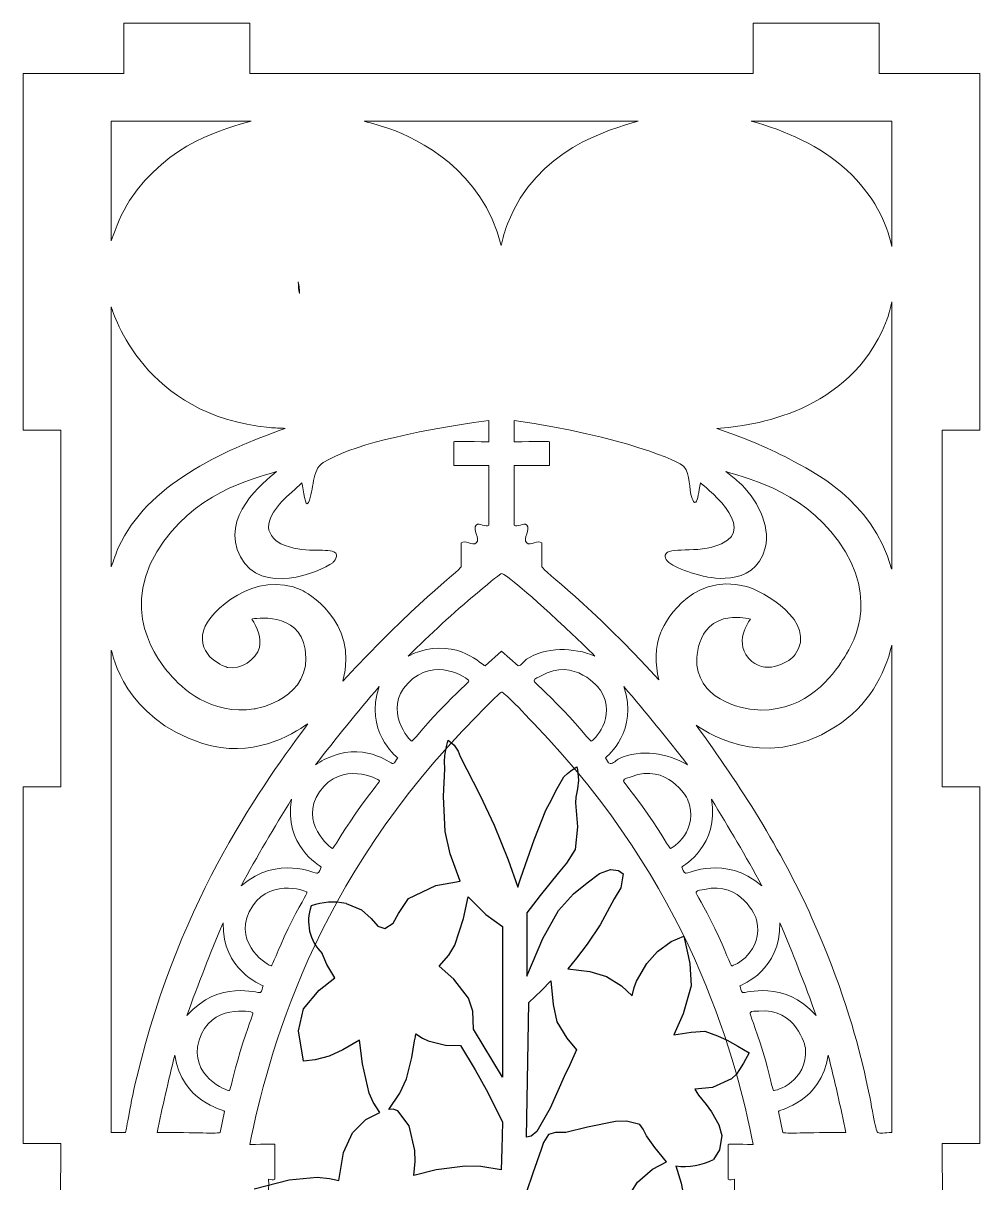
# Model space of a CAD drawing. Header units: millimetres. Extents: x 170 to 246, y -343 to -107.
# Drawn here: x 170 to 246, y -199.1 to -106.9 of the extents above; entities that cross this region are included whole.
import ezdxf

# ---------------------------------------------------------------- set-up
doc = ezdxf.new("R2010")
doc.units = ezdxf.units.MM

msp = doc.modelspace()

# ---------------------------------------------------------------- linework, layer by layer
at = {"color": 7, "linetype": 'Continuous', "lineweight": 15}
for p, q in [((178, -106.944), (188, -106.944)), ((178, -106.944), (178, -110.944)), ((188, -106.944), (188, -110.944)), ((228, -106.944), (228, -110.944)), ((228, -106.944), (238, -106.944)), ((238, -106.944), (238, -110.944)), ((169.999, -139.278), (169.999, -110.944)), ((169.999, -110.944), (178, -110.944)), ((188, -110.944), (228, -110.944)), ((238, -110.944), (245.999, -110.944)), ((245.999, -139.278), (245.999, -110.944)), ((176.998, -124.234), (176.999, -114.725)), ((176.999, -114.725), (188.119, -114.724)), ((239.001, -114.725), (227.822, -114.723)), ((239.003, -124.692), (239.001, -114.725)), ((176.998, -150.127), (176.997, -129.477)), ((239.003, -129.085), (239.002, -150.312)), ((206.999, -138.505), (206.999, -140.196)), ((209.001, -140.196), (209.001, -138.503)), ((169.999, -139.278), (172.999, -139.278)), ((172.999, -139.278), (172.999, -167.611)), ((243.001, -139.278), (245.999, -139.278)), ((243.001, -139.278), (243.001, -167.611)), ((204.199, -140.196), (204.199, -142.086)), ((211.801, -142.086), (211.801, -140.196)), ((204.199, -142.086), (206.999, -142.086)), ((206.999, -142.086), (206.999, -146.812)), ((209.001, -142.086), (211.801, -142.086)), ((209.001, -146.812), (209.001, -142.086)), ((204.799, -148.23), (204.799, -150.121)), ((211.201, -150.121), (211.201, -148.23)), ((239.001, -195.067), (239.002, -156.364)), ((176.999, -195.067), (176.999, -156.748)), ((208, -156.823), (206.689, -157.992)), ((209.312, -157.992), (208, -156.823)), ((169.999, -195.944), (169.999, -167.611)), ((169.999, -167.611), (172.999, -167.611)), ((243.001, -167.611), (245.999, -167.611)), ((245.999, -195.944), (245.999, -167.611)), ((185.989, -193.397), (185.639, -195.067)), ((230.361, -195.067), (230.011, -193.397)), ((178.103, -195.067), (176.999, -195.067)), ((169.999, -195.944), (172.999, -195.944)), ((172.999, -195.944), (172.999, -196.012)), ((189.999, -198.774), (189.999, -196.012)), ((226.001, -196.012), (226.001, -198.774)), ((243.001, -195.944), (245.999, -195.944)), ((243.001, -195.944), (243.001, -196.012))]:
    msp.add_line(p, q, dxfattribs=at)
at = {"color": 7, "linetype": 'Continuous'}
for p, q in [((208.072, -178.705), (208.072, -190.685)), ((208.072, -190.685), (205.786, -186.855))]:
    msp.add_line(p, q, dxfattribs=at)
at = {"color": 7, "linetype": 'Continuous', "lineweight": 15, "flags": 128}
msp.add_lwpolyline([(197.081, -114.723), (209.277, -114.724), (218.86, -114.724)], dxfattribs=at)
at = {"color": 7, "linetype": 'Continuous', "flags": 128}
for points in [[(203.66, -164.289), (203.711, -164.077), (203.753, -163.911)], [(203.753, -163.911), (204.032, -164.122), (204.227, -164.312)], [(203.499, -165.134), (203.577, -164.659), (203.66, -164.289)], [(204.227, -164.312), (204.544, -164.788), (204.727, -165.211)], [(203.499, -166.173), (203.475, -165.59), (203.499, -165.134)], [(204.727, -165.211), (206.272, -168.245), (207.409, -170.657)], [(203.532, -171.17), (203.396, -168.383), (203.499, -166.173)], [(212.951, -166.824), (213.252, -166.542), (213.505, -166.344)], [(213.505, -166.344), (213.762, -166.154), (213.971, -166.011)], [(213.971, -166.011), (214.016, -166.128), (214.041, -166.223)], [(214.041, -166.223), (214.111, -167.088), (214.041, -167.781)], [(211.802, -168.928), (212.418, -167.734), (212.951, -166.824)], [(214.041, -167.781), (213.908, -168.44), (213.869, -168.893)], [(209.532, -174.842), (210.588, -171.812), (211.532, -169.473)], [(211.532, -169.473), (211.677, -169.165), (211.802, -168.928)], [(213.869, -168.893), (214.041, -170.798), (213.858, -172.592)], [(204.703, -175.092), (203.919, -172.929), (203.532, -171.17)], [(207.409, -170.657), (208.523, -173.397), (209.308, -175.584)], [(213.858, -172.592), (213.153, -173.664), (212.496, -174.46)], [(209.308, -175.584), (209.43, -175.168), (209.532, -174.842)], [(212.496, -174.46), (211.083, -176.253), (210.01, -177.626)], [(214.798, -175.224), (215.782, -174.503), (216.654, -174.188)], [(216.654, -174.188), (217.307, -174.251), (217.674, -174.533)], [(217.674, -174.533), (217.48, -175.645), (216.96, -176.519)], [(200.613, -176.492), (202.773, -175.456), (204.703, -175.092)], [(212.525, -177.423), (213.713, -176.112), (214.798, -175.224)], [(198.725, -178.861), (199.388, -178.448), (199.822, -177.659), (200.613, -176.492)], [(204.286, -180.193), (204.984, -178.072), (205.356, -176.336)], [(205.356, -176.336), (206.766, -177.74), (208.072, -178.705)], [(216.96, -176.519), (215.847, -178.579), (214.817, -180.11)], [(195.648, -176.878), (196.884, -177.382), (197.654, -178.071)], [(210.01, -182.661), (211.281, -179.65), (212.525, -177.423)], [(210.01, -177.626), (210.011, -180.445), (210.01, -182.661)], [(197.654, -178.071), (198.183, -178.677), (198.725, -178.861)], [(220.387, -180.683), (221.485, -179.903), (222.48, -179.463)], [(222.48, -179.463), (222.96, -181.655), (223.057, -183.422)], [(203.04, -181.869), (203.802, -180.971), (204.287, -180.193)], [(214.817, -180.11), (213.967, -181.222), (213.27, -182.074)], [(194.77, -182.788), (194.129, -181.725), (193.739, -180.839)], [(218.723, -183.051), (219.539, -181.642), (220.387, -180.683)], [(205.366, -184.395), (204.201, -182.891), (203.04, -181.869)], [(213.27, -182.074), (215.028, -182.278), (216.33, -182.674)], [(192.271, -185.257), (193.504, -183.767), (194.77, -182.788)], [(210.175, -184.753), (211.173, -183.8), (211.927, -183.032)], [(211.927, -183.032), (212.1, -184.903), (212.399, -186.289)], [(216.33, -182.674), (217.545, -183.42), (218.368, -184.201)], [(218.368, -184.201), (218.534, -183.546), (218.723, -183.051)], [(223.057, -183.422), (222.431, -185.64), (221.693, -187.307)], [(205.786, -186.855), (205.716, -185.431), (205.366, -184.395)], [(209.986, -195.439), (210.101, -189.434), (210.175, -184.753)], [(192.271, -189.403), (191.867, -187.003), (192.271, -185.257)], [(212.399, -186.289), (213.19, -187.579), (213.965, -188.511)], [(196.71, -187.734), (195.399, -188.514), (194.312, -189.009)], [(197.475, -191.951), (196.943, -189.617), (196.71, -187.734)], [(200.46, -190.807), (200.874, -189.124), (201.098, -187.775)], [(201.097, -187.775), (201.158, -187.471), (201.204, -187.234)], [(201.204, -187.234), (201.719, -187.583), (202.162, -187.796)], [(202.162, -187.796), (203.563, -188.142), (204.729, -188.152)], [(221.693, -187.307), (223.079, -187.1), (224.152, -187.031)], [(224.152, -187.031), (225.156, -187.395), (225.922, -187.743)], [(225.922, -187.743), (226.784, -188.209), (227.685, -188.754)], [(204.729, -188.152), (205.91, -190.093), (206.787, -191.646)], [(213.964, -188.511), (213.418, -189.688), (212.984, -190.61)], [(227.685, -188.754), (227.231, -189.574), (226.897, -190.075)], [(194.312, -189.009), (193.193, -189.307), (192.271, -189.403)], [(212.983, -190.61), (211.862, -193.149), (210.818, -194.991)], [(226.897, -190.075), (226.663, -190.447), (226.261, -190.801)], [(199.045, -193.254), (199.929, -191.936), (200.46, -190.807)], [(226.261, -190.801), (224.751, -191.493), (223.352, -191.632)], [(198.332, -193.478), (197.791, -192.65), (197.475, -191.951)], [(206.787, -191.646), (207.528, -193.098), (208.072, -194.255)], [(223.352, -191.632), (223.512, -191.902), (223.648, -192.107)], [(223.648, -192.107), (224.249, -192.833), (224.693, -193.421)], [(199.767, -193.349), (199.39, -193.217), (199.046, -193.254)], [(201.103, -196.508), (200.666, -194.542), (199.767, -193.349)], [(224.693, -193.421), (225.275, -194.448), (225.503, -195.316)], [(196.164, -195.087), (197.232, -194.04), (198.332, -193.478)], [(208.072, -194.255), (208.017, -196.369), (207.971, -198.033)], [(217.056, -194.203), (214.842, -194.635), (213.112, -195.062)], [(218.976, -194.442), (217.936, -194.177), (217.056, -194.203)], [(195.087, -198.895), (195.445, -196.658), (196.165, -195.087)], [(210.818, -194.991), (210.343, -195.359), (209.986, -195.439)], [(211.727, -195.239), (211.341, -195.856), (211.153, -196.427)], [(213.112, -195.062), (212.302, -195.082), (211.727, -195.239)], [(219.512, -195.34), (219.255, -194.796), (218.976, -194.442)], [(221.106, -197.393), (220.181, -196.265), (219.512, -195.34)], [(225.503, -195.316), (225.325, -196.453), (224.85, -197.212)], [(201.034, -198.483), (201.149, -197.376), (201.103, -196.508)], [(211.153, -196.427), (210.494, -198.298), (209.973, -199.791)], [(205.103, -197.732), (202.81, -198.041), (201.034, -198.483)], [(207.971, -198.033), (206.37, -197.768), (205.103, -197.732)], [(218.802, -199.01), (219.994, -197.987), (221.106, -197.391)], [(221.106, -197.391), (221.107, -197.393), (221.107, -197.394)], [(221.107, -197.394), (221.106, -197.392), (221.106, -197.392), (221.106, -197.392), (221.106, -197.392), (221.106, -197.392), (221.106, -197.392), (221.106, -197.393)], [(221.858, -197.725), (222.279, -199.1), (222.476, -200.203)], [(188.339, -199.537), (191.126, -198.833), (193.345, -198.625)], [(193.345, -198.625), (194.328, -198.722), (195.087, -198.895)], [(217.106, -202.909), (217.801, -200.599), (218.802, -199.01)]]:
    msp.add_lwpolyline(points, dxfattribs=at)
at = {"color": 7, "linetype": 'Continuous'}
for centre, radius, start, end in [((194.6, -181.63), 4.866, 77.56982, 110.62202), ((196.215, -178.3), 3.546, 159.79686, 225.71297), ((222.512, -192.562), 5.204, 262.78115, 296.69581)]:
    msp.add_arc(centre, radius, start, end, dxfattribs=at)
at = {"color": 7, "linetype": 'Continuous', "lineweight": 15}
for points in [[(188.119, -114.724), (186.09, -115.32), (181.524, -116.369), (178.458, -121.026)], [(199.131, -115.335), (198.461, -115.091), (197.765, -114.927), (197.081, -114.723)], [(218.86, -114.724), (216.54, -115.416), (210.778, -116.927), (208.475, -122.879)], [(227.822, -114.723), (230.574, -115.466), (233.335, -116.694), (235.43, -118.626)], [(207.973, -124.618), (206.518, -118.595), (201.339, -116.14), (199.131, -115.335)], [(235.43, -118.626), (237.604, -120.63), (238.608, -122.772), (239.003, -124.692)], [(178.458, -121.026), (177.812, -122.008), (177.396, -123.129), (176.998, -124.234)], [(208.475, -122.879), (208.258, -123.441), (208.114, -124.031), (207.973, -124.618)], [(191.947, -128.428), (191.968, -128.095), (191.932, -127.78), (191.851, -127.483)], [(191.851, -127.483), (191.853, -127.813), (191.889, -128.129), (191.947, -128.428)], [(176.997, -129.477), (177.157, -129.979), (179.593, -138.136), (189.559, -139.066)], [(238.516, -130.772), (238.562, -130.659), (238.813, -130.04), (239.003, -129.085)], [(225.116, -139.136), (228.007, -138.962), (235.647, -137.847), (238.516, -130.772)], [(189.559, -139.066), (189.98, -139.106), (190.403, -139.113), (190.825, -139.137)], [(193.844, -141.848), (195.954, -140.528), (200.503, -139.42), (206.999, -138.505)], [(209.001, -138.503), (217.76, -139.76), (222.193, -141.795), (222.486, -142.157)], [(190.825, -139.137), (185.715, -140.942), (179.829, -143.639), (177.584, -148.571)], [(230.84, -141.559), (229.012, -140.584), (227.07, -139.826), (225.116, -139.136)], [(206.999, -140.196), (205.226, -140.196), (204.265, -140.13), (204.199, -140.196)], [(211.801, -140.196), (211.735, -140.13), (210.775, -140.196), (209.001, -140.196)], [(192.653, -145.028), (193.14, -144.006), (192.884, -142.448), (193.844, -141.848)], [(238.994, -150.285), (237.376, -144.744), (232.771, -142.59), (230.84, -141.559)], [(180.619, -148.942), (183.495, -144.219), (188.118, -143.19), (190.122, -142.571)], [(190.122, -142.571), (189.073, -143.415), (185.607, -146.195), (187.264, -149.332)], [(222.486, -142.157), (223.035, -142.835), (222.86, -143.865), (223.14, -144.691)], [(225.823, -142.571), (227.827, -143.19), (232.45, -144.219), (235.326, -148.942)], [(226.857, -143.403), (226.532, -143.102), (226.168, -142.848), (225.823, -142.571)], [(189.503, -146.754), (189.781, -145.375), (191.119, -144.427), (192.142, -143.463)], [(192.142, -143.463), (192.257, -144), (192.417, -145.524), (192.653, -145.028)], [(223.425, -145.005), (223.644, -144.813), (223.643, -144.214), (223.803, -143.463)], [(223.803, -143.463), (223.927, -143.58), (228.437, -146.976), (225.479, -148.293)], [(228.953, -148.616), (229.411, -146.8), (228.232, -144.674), (226.857, -143.403)], [(223.14, -144.691), (223.186, -144.825), (223.319, -145.099), (223.425, -145.005)], [(190.466, -148.293), (189.913, -148.047), (189.383, -147.347), (189.503, -146.754)], [(205.999, -146.812), (205.665, -147.147), (206.333, -147.896), (205.999, -148.23)], [(206.999, -146.812), (206.763, -147.048), (206.235, -146.577), (205.999, -146.812)], [(210.001, -146.812), (209.765, -146.577), (209.237, -147.048), (209.001, -146.812)], [(210.001, -148.23), (209.667, -147.896), (210.335, -147.147), (210.001, -146.812)], [(194.689, -148.942), (193.976, -148.617), (192.353, -149.132), (190.466, -148.293)], [(205.999, -148.23), (205.716, -148.513), (205.082, -147.947), (204.799, -148.23)], [(211.201, -148.23), (210.918, -147.947), (210.284, -148.513), (210.001, -148.23)], [(225.479, -148.293), (223.464, -149.189), (221.259, -148.413), (221.009, -149.211)], [(177.584, -148.571), (177.354, -149.075), (177.193, -149.608), (176.998, -150.127)], [(181.682, -158.683), (181.477, -158.428), (177.391, -154.242), (180.619, -148.942)], [(194.602, -149.805), (194.626, -149.788), (195.188, -149.17), (194.689, -148.942)], [(221.009, -149.211), (220.824, -149.799), (222.364, -150.469), (223.943, -150.848)], [(223.943, -150.848), (224.121, -150.89), (228.102, -151.983), (228.953, -148.616)], [(235.326, -148.942), (238.155, -153.586), (235.25, -157.281), (235.1, -157.525)], [(187.264, -149.332), (188.924, -152.474), (193.488, -150.564), (194.602, -149.805)], [(204.799, -150.121), (204.617, -150.516), (200.977, -153.091), (195.404, -159.219)], [(220.502, -159.109), (214.979, -153.059), (211.382, -150.512), (211.201, -150.121)], [(192.142, -151.994), (188.446, -150.3), (184.791, -153.67), (184.342, -155.145)], [(206.057, -152.219), (207.272, -151.213), (207.917, -150.661), (208, -150.661)], [(208, -150.661), (208.248, -150.661), (210.225, -152.265), (213.651, -155.5)], [(227.471, -151.693), (222.74, -150.484), (220.76, -155.075), (220.664, -155.313)], [(239.002, -150.312), (239, -150.303), (238.997, -150.294), (238.994, -150.285)], [(195.404, -159.219), (196.691, -154.366), (192.382, -152.104), (192.142, -151.994)], [(231.329, -157.108), (233.194, -154.49), (228.651, -151.995), (227.471, -151.693)], [(200.587, -157.219), (202.355, -155.494), (204.155, -153.796), (206.057, -152.219)], [(188.16, -154.279), (188.32, -154.247), (191.921, -153.63), (192.404, -156.681)], [(188.766, -156.541), (188.956, -155.784), (188.586, -154.933), (188.16, -154.279)], [(223.529, -157.956), (223.512, -157.804), (223.258, -154.536), (226.148, -154.176)], [(226.148, -154.176), (226.691, -154.109), (227.249, -154.172), (227.785, -154.279)], [(227.785, -154.279), (227.724, -154.373), (226.268, -156.253), (227.884, -157.643)], [(184.342, -155.145), (183.689, -157.295), (186.138, -158.11), (186.254, -158.135)], [(213.651, -155.5), (214.248, -156.063), (214.826, -156.646), (215.413, -157.219)], [(220.664, -155.313), (220.189, -156.487), (220.204, -157.878), (220.502, -159.109)], [(186.254, -158.135), (187.224, -158.341), (188.525, -157.503), (188.766, -156.541)], [(206.689, -157.992), (206.507, -157.998), (204.614, -155.797), (201.336, -156.902)], [(215.413, -157.219), (213.743, -156.512), (211.497, -156.488), (209.978, -157.478)], [(239.002, -156.364), (238.449, -158.715), (237.156, -161.171), (234.52, -162.855)], [(176.999, -156.748), (177.111, -157.074), (177.997, -162.131), (184.237, -164.161)], [(192.404, -156.681), (193.022, -160.579), (188.567, -161.392), (188.362, -161.424)], [(200.551, -159.388), (202.669, -157.152), (205.396, -159.029), (205.409, -159.191)], [(201.336, -156.902), (201.079, -156.989), (200.836, -157.114), (200.587, -157.219)], [(209.978, -157.478), (209.743, -157.631), (209.592, -158.002), (209.312, -157.992)], [(211.147, -158.79), (213.802, -157.248), (215.776, -159.784), (215.861, -159.922)], [(227.884, -157.643), (229.161, -158.742), (230.958, -157.629), (231.329, -157.108)], [(235.1, -157.525), (234.363, -158.714), (232.281, -161.554), (228.593, -161.508)], [(228.593, -161.508), (227.459, -161.494), (223.865, -160.927), (223.529, -157.956)], [(188.362, -161.424), (184.914, -161.966), (182.512, -159.714), (181.682, -158.683)], [(205.409, -159.191), (205.418, -159.301), (204.519, -160.017), (203.079, -161.536)], [(212.922, -161.536), (211.481, -160.017), (210.582, -159.301), (210.591, -159.191)], [(210.591, -159.191), (210.61, -158.963), (210.949, -158.904), (211.147, -158.79)], [(193.223, -165.866), (194.852, -163.749), (196.54, -161.676), (198.28, -159.649)], [(198.28, -159.649), (197.075, -163.149), (199.608, -165.173), (199.75, -165.306)], [(200.872, -163.973), (200.719, -163.978), (198.549, -161.501), (200.551, -159.388)], [(206.081, -161.94), (207.273, -160.742), (207.911, -160.085), (208, -160.085)], [(208, -160.085), (208.178, -160.085), (209.473, -161.378), (211.757, -163.859)], [(215.861, -159.922), (217.227, -162.143), (215.265, -163.977), (215.128, -163.973)], [(216.25, -165.306), (216.393, -165.173), (218.926, -163.149), (217.72, -159.649)], [(217.72, -159.649), (219.46, -161.676), (221.148, -163.749), (222.778, -165.866)], [(187.999, -196.012), (189.442, -189.09), (192.93, -175.155), (206.081, -161.94)], [(203.079, -161.536), (201.646, -163.046), (200.982, -163.97), (200.872, -163.973)], [(215.128, -163.973), (215.019, -163.97), (214.355, -163.046), (212.922, -161.536)], [(192.621, -162.597), (189.246, -167.213), (182.568, -176.015), (179.025, -190.668)], [(184.237, -164.161), (188.157, -165.436), (191.322, -163.467), (192.621, -162.597)], [(234.52, -162.855), (228.618, -166.625), (223.772, -162.904), (223.463, -162.703)], [(223.463, -162.703), (226.972, -167.52), (230.23, -172.593), (232.661, -178.034)], [(199.38, -165.762), (199.2, -165.796), (197.004, -163.872), (193.913, -165.445)], [(211.757, -163.859), (223.548, -176.67), (226.653, -189.547), (228.001, -196.012)], [(222.778, -165.866), (221.229, -164.922), (219.009, -164.591), (217.361, -165.348)], [(193.913, -165.445), (193.673, -165.567), (193.453, -165.726), (193.223, -165.866)], [(193.533, -168.013), (195.283, -165.486), (198.268, -166.971), (198.305, -167.129)], [(199.75, -165.306), (199.627, -165.458), (199.572, -165.725), (199.38, -165.762)], [(216.621, -165.762), (216.428, -165.725), (216.373, -165.458), (216.25, -165.306)], [(217.361, -165.348), (217.104, -165.466), (216.898, -165.815), (216.621, -165.762)], [(198.305, -167.129), (198.33, -167.235), (197.557, -168.071), (196.375, -169.775)], [(219.625, -169.775), (218.443, -168.071), (217.67, -167.235), (217.695, -167.129)], [(217.695, -167.129), (217.748, -166.905), (218.095, -166.897), (218.309, -166.811)], [(194.579, -172.501), (194.428, -172.528), (191.871, -170.412), (193.533, -168.013)], [(187.314, -175.462), (188.589, -173.138), (189.928, -170.849), (191.328, -168.597)], [(191.328, -168.597), (190.69, -172.262), (193.52, -173.868), (193.682, -173.978)], [(222.318, -173.978), (222.48, -173.868), (225.31, -172.262), (224.673, -168.597)], [(224.673, -168.597), (226.072, -170.849), (227.411, -173.138), (228.687, -175.462)], [(196.375, -169.775), (195.197, -171.474), (194.686, -172.482), (194.579, -172.501)], [(221.421, -172.501), (221.314, -172.482), (220.803, -171.474), (219.625, -169.775)], [(193.388, -174.481), (193.194, -174.549), (190.302, -172.961), (187.314, -175.462)], [(228.687, -175.462), (225.698, -172.961), (222.806, -174.549), (222.613, -174.481)], [(193.682, -173.978), (193.584, -174.146), (193.571, -174.417), (193.388, -174.481)], [(222.613, -174.481), (222.429, -174.417), (222.416, -174.146), (222.318, -173.978)], [(187.965, -177.536), (189.299, -174.782), (192.482, -175.836), (192.542, -175.985)], [(223.458, -175.985), (223.544, -175.77), (223.889, -175.812), (224.115, -175.758)], [(224.115, -175.758), (227.065, -175.048), (228.222, -178.007), (228.26, -178.162)], [(192.542, -175.985), (192.583, -176.086), (191.953, -177.022), (191.056, -178.873)], [(224.944, -178.873), (224.047, -177.022), (223.418, -176.086), (223.458, -175.985)], [(189.712, -181.825), (189.566, -181.875), (186.688, -180.177), (187.965, -177.536)], [(183.009, -185.765), (183.898, -183.293), (184.854, -180.845), (185.878, -178.426)], [(185.878, -178.426), (185.827, -182.172), (188.882, -183.327), (189.06, -183.413)], [(228.26, -178.162), (228.881, -180.723), (226.419, -181.87), (226.288, -181.825)], [(226.94, -183.413), (227.118, -183.327), (230.173, -182.172), (230.123, -178.426)], [(230.123, -178.426), (231.146, -180.845), (232.103, -183.293), (232.991, -185.765)], [(232.661, -178.034), (237.265, -188.338), (237.436, -194.693), (237.897, -195.067)], [(191.056, -178.873), (190.16, -180.722), (189.815, -181.79), (189.712, -181.825)], [(226.288, -181.825), (226.185, -181.79), (225.84, -180.722), (224.944, -178.873)], [(188.849, -183.952), (188.669, -184.048), (185.588, -182.876), (183.009, -185.765)], [(232.991, -185.765), (230.412, -182.876), (227.331, -184.048), (227.151, -183.952)], [(189.06, -183.413), (188.989, -183.593), (189.019, -183.861), (188.849, -183.952)], [(227.151, -183.952), (226.981, -183.861), (227.011, -183.593), (226.94, -183.413)], [(183.973, -187.742), (184.854, -184.83), (188.171, -185.421), (188.252, -185.559)], [(228.434, -185.428), (231.432, -185.148), (232.137, -188.235), (232.15, -188.393)], [(188.252, -185.559), (188.306, -185.652), (187.834, -186.667), (187.242, -188.623)], [(228.758, -188.623), (228.166, -186.667), (227.694, -185.652), (227.748, -185.559)], [(227.748, -185.559), (227.866, -185.359), (228.202, -185.449), (228.434, -185.428)], [(186.382, -191.735), (186.244, -191.807), (183.118, -190.569), (183.973, -187.742)], [(187.242, -188.623), (186.649, -190.58), (186.477, -191.685), (186.382, -191.735)], [(229.618, -191.735), (229.523, -191.685), (229.351, -190.58), (228.758, -188.623)], [(232.15, -188.393), (232.36, -191.04), (229.742, -191.799), (229.618, -191.735)], [(180.639, -195.067), (181.064, -193.011), (181.534, -190.963), (182.05, -188.927)], [(182.05, -188.927), (182.608, -192.659), (185.889, -193.225), (185.989, -193.397)], [(230.011, -193.397), (230.111, -193.225), (233.392, -192.659), (233.951, -188.927)], [(233.951, -188.927), (234.466, -190.963), (234.937, -193.011), (235.361, -195.067)], [(179.025, -190.668), (178.355, -193.435), (178.22, -194.973), (178.103, -195.067)], [(185.639, -195.067), (185.51, -195.172), (183.806, -195.067), (180.639, -195.067)], [(235.361, -195.067), (232.194, -195.067), (230.49, -195.172), (230.361, -195.067)], [(237.897, -195.067), (238.054, -195.195), (238.467, -195.067), (239.001, -195.067)], [(172.999, -196.012), (172.999, -198.867), (172.908, -200.4), (172.999, -200.519)], [(189.999, -196.012), (189.952, -195.965), (189.266, -196.012), (187.999, -196.012)], [(228.001, -196.012), (226.734, -196.012), (226.048, -195.965), (226.001, -196.012)], [(243.001, -200.519), (243.092, -200.4), (243.001, -198.867), (243.001, -196.012)], [(189.143, -200.977), (189.457, -200.714), (189.516, -199.852), (189.499, -198.774)], [(189.499, -198.774), (189.666, -198.774), (189.881, -198.891), (189.999, -198.774)], [(226.001, -198.774), (226.119, -198.891), (226.334, -198.774), (226.501, -198.774)], [(226.501, -198.774), (226.484, -199.852), (226.543, -200.714), (226.857, -200.977)]]:
    msp.add_open_spline(points, degree=3, dxfattribs=at)
msp.add_open_spline([(218.309, -166.811), (221.146, -165.677), (222.727, -168.451), (222.789, -168.6), (223.798, -171.016), (221.557, -172.526), (221.421, -172.501)], degree=3, knots=[0, 0, 0, 0, 1, 1, 1, 2, 2, 2, 2], dxfattribs=at)

doc.saveas('drawing.dxf')
